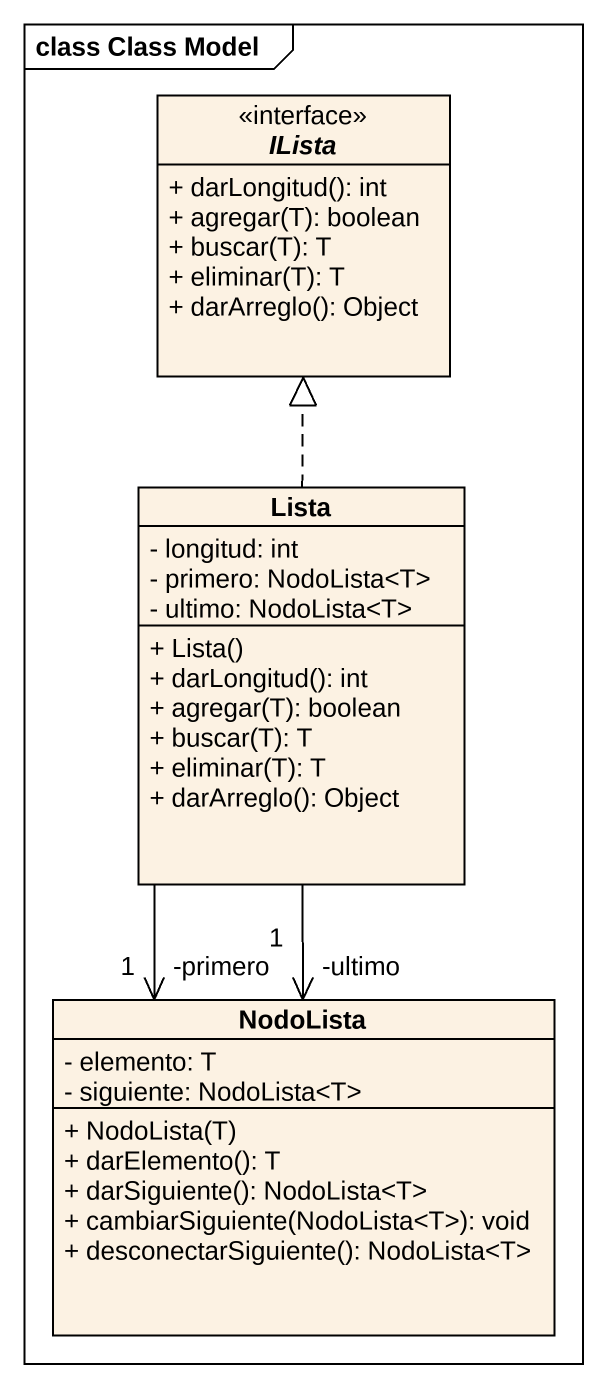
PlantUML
@startuml
mainframe class Class Model
hide circle
hide empty members
skinparam classAttributeIconSize 0
interface ILista <<interface>> {
  + darLongitud(): int
  + agregar(T): boolean
  + buscar(T): T
  + eliminar(T): T
  + darArreglo(): Object
}
class Lista {
  - longitud: int
  - primero: NodoLista<T>
  - ultimo: NodoLista<T>
  + Lista()
  + darLongitud(): int
  + agregar(T): boolean
  + buscar(T): T
  + eliminar(T): T
  + darArreglo(): Object
}
class NodoLista {
  - elemento: T
  - siguiente: NodoLista<T>
  + NodoLista(T)
  + darElemento(): T
  + darSiguiente(): NodoLista<T>
  + cambiarSiguiente(NodoLista<T>): void
  + desconectarSiguiente(): NodoLista<T>
}
Lista .up.|> ILista
Lista --> "-primero\n1" NodoLista
Lista --> "-ultimo\n1" NodoLista
@enduml
